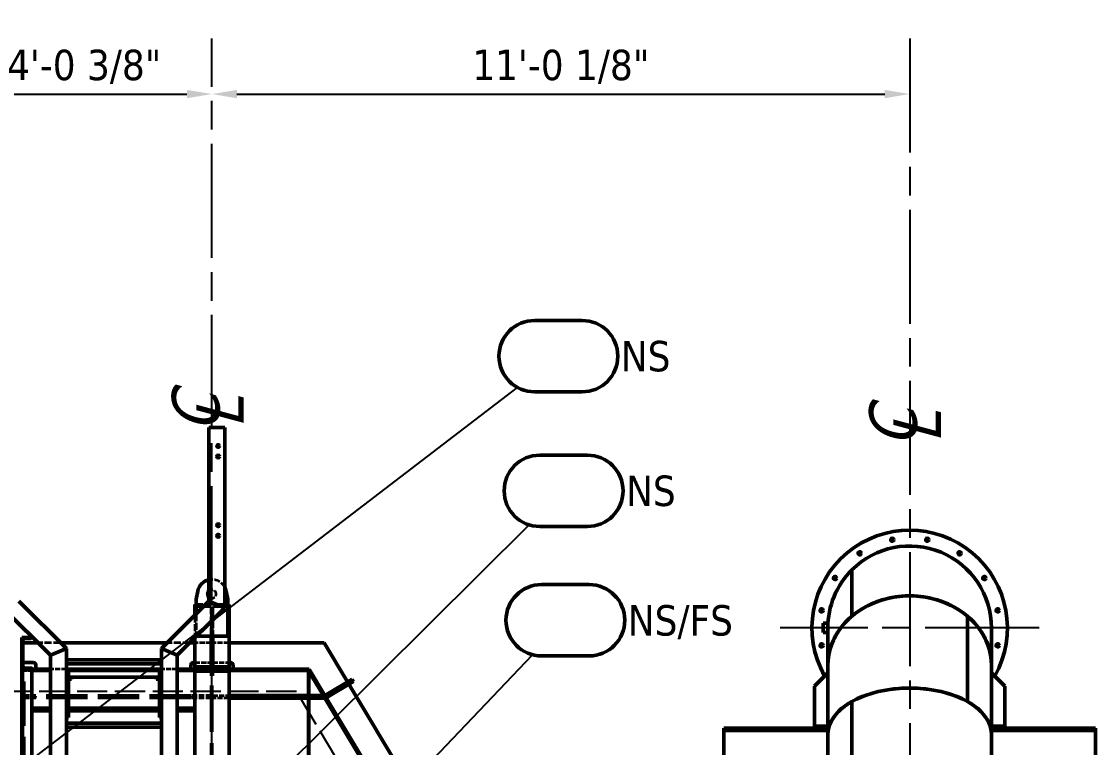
# Model space of a CAD drawing. Header units: inches. Extents: x 11 to 1621, y 11 to 1332.
# Drawn here: x 501.6 to 704.9, y 485.9 to 623.3 of the extents above; entities that cross this region are included whole.
import ezdxf
from ezdxf.enums import TextEntityAlignment as Align

# ---------------------------------------------------------------- set-up
doc = ezdxf.new("R2010")
doc.units = ezdxf.units.IN
doc.header["$LTSCALE"] = 48
doc.header["$MEASUREMENT"] = 0
doc.linetypes.add('CHAIN', pattern=[0.7087, 0.4724, -0.0591, 0.1181, -0.0591])
doc.linetypes.add('DASHED', pattern=[0.2067, 0.1654, -0.0413])
for name, color, linetype, lineweight in [('Center Mark (ANSI)', 7, 'Continuous', 25), ('Centerline (ANSI)', 7, 'Continuous', 25), ('Dimension (ANSI)', 7, 'Continuous', 25), ('Hidden (ANSI)', 7, 'DASHED', 35), ('Sketch Geometry (ANSI)', 7, 'Continuous', 25), ('Symbol (ANSI)', 7, 'Continuous', 25), ('Title (ANSI)', 7, 'Continuous', 50), ('Visible (ANSI)', 7, 'Continuous', 50)]:
    doc.layers.add(name, color=color, linetype=linetype, lineweight=lineweight)
doc.styles.add('Dimension Text', font='tahoma.ttf')
doc.styles.add('Note Text (ANSI)', font='tahoma.ttf')
doc.styles.get("Standard").update_dxf_attribs({"font": 'tahoma.ttf'})
doc.dimstyles.new('ELC angle$7', dxfattribs={"dimscale": 48, "dimtxt": 0.12, "dimasz": 0.098425, "dimexe": 0.125, "dimexo": 0.0625, "dimgap": 0.031496, "dimtad": 0, "dimtih": 1, "dimtoh": 1, "dimzin": 0, "dimdsep": 46, "dimtxsty": 'Dimension Text', "dimcen": 0.09, "dimdle": 0.393701, "dimclrd": 256, "dimclre": 256, "dimclrt": 256, "dimadec": 1, "dimazin": 0, "dimtfac": 1, "dimtofl": 0, "dimtmove": 0, "dimatfit": 3, "dimfxl": 0, "dimtolj": 1, "dimtzin": 0, "dimlwd": -1, "dimlwe": -1, "dimarcsym": 0})
doc.dimstyles.new('ELC FT', dxfattribs={"dimscale": 48, "dimtxt": 0.12, "dimasz": 0.098425, "dimexe": 0.05, "dimexo": 0.1, "dimgap": 0.031496, "dimtad": 1, "dimdec": 5, "dimzin": 3, "dimdsep": 46, "dimlunit": 4, "dimtxsty": 'Dimension Text', "dimcen": 0.09, "dimdle": 0.5, "dimclrd": 5, "dimclre": 5, "dimclrt": 256, "dimadec": 1, "dimazin": 3, "dimtfac": 0.833333, "dimtofl": 0, "dimtmove": 0, "dimatfit": 3, "dimfxl": 0, "dimfrac": 2, "dimtolj": 1, "dimtzin": 0, "dimlwd": 25, "dimlwe": 25, "dimarcsym": 0})

# ---------------------------------------------------------------- blocks, each defined once
blk = doc.blocks.new('*D18')
at = {"layer": 'Defpoints', "color": 0, "linetype": 'Continuous', "transparency": 16777216}
for p in [(489.25, 609.56), (537.63, 609.56), (537.63, 609.56)]:
    blk.add_point(p, dxfattribs=at)
at = {"layer": 'Dimension (ANSI)', "color": 5, "linetype": 'Continuous', "lineweight": 25, "transparency": 16777216}
blk.add_line((493.98, 609.56), (532.9, 609.56), dxfattribs=at)
at = {"layer": 'Dimension (ANSI)', "color": 5, "linetype": 'Continuous', "transparency": 16777216}
for points in [[(493.98, 610.35), (493.98, 608.77), (489.25, 609.56)], [(532.9, 610.35), (532.9, 608.77), (537.63, 609.56)]]:
    blk.add_solid(points, dxfattribs=at)
at = {"layer": 'Dimension (ANSI)', "linetype": 'Continuous', "lineweight": 25, "transparency": 16777216, "insert": (513.44, 614.71), "char_height": 5.76, "attachment_point": 5, "style": 'Dimension Text'}
blk.add_mtext('\\A1;4\'-0 3/8"', dxfattribs=at)
blk = doc.blocks.new('*D19')
at = {"layer": 'Defpoints', "color": 0, "linetype": 'Continuous', "transparency": 16777216}
for p in [(537.63, 609.56), (669.75, 609.57), (669.75, 609.56)]:
    blk.add_point(p, dxfattribs=at)
at = {"layer": 'Dimension (ANSI)', "color": 5, "linetype": 'Continuous', "lineweight": 25, "transparency": 16777216}
blk.add_line((542.35, 609.56), (665.03, 609.56), dxfattribs=at)
at = {"layer": 'Dimension (ANSI)', "color": 5, "linetype": 'Continuous', "transparency": 16777216}
for points in [[(542.35, 610.35), (542.35, 608.77), (537.63, 609.56)], [(665.03, 610.35), (665.03, 608.77), (669.75, 609.56)]]:
    blk.add_solid(points, dxfattribs=at)
at = {"layer": 'Dimension (ANSI)', "linetype": 'Continuous', "lineweight": 25, "transparency": 16777216, "insert": (603.69, 614.71), "char_height": 5.76, "attachment_point": 5, "style": 'Dimension Text'}
blk.add_mtext('\\A1;11\'-0 1/8"', dxfattribs=at)
blk = doc.blocks.new('CENTER LINE_3')
at = {"layer": 'Symbol (ANSI)', "char_height": 0.25, "attachment_point": 5, "style": 'Note Text (ANSI)'}
for s, insert in [('\\fTahoma|b0|i1;{\\H0.2500;C}', (0, 0)), ('\\fTahoma|b0|i1;{\\H0.2500;L}', (0, -0.125))]:
    blk.add_mtext(s, dxfattribs=dict(at, insert=insert))
at = {"layer": 'Symbol (ANSI)', "lineweight": 30, "flags": 63}
blk.add_attdef('Enter_text', text='', height=0.125, dxfattribs=at).set_placement((0.125, -0.125), align=Align.TOP_LEFT)
blk = doc.blocks.new('CENTER LINE_4')
at = {"layer": 'Symbol (ANSI)', "char_height": 0.25, "attachment_point": 5, "style": 'Note Text (ANSI)'}
for s, insert in [('\\fTahoma|b0|i1;{\\H0.2500;C}', (0, 0)), ('\\fTahoma|b0|i1;{\\H0.2500;L}', (0, -0.125))]:
    blk.add_mtext(s, dxfattribs=dict(at, insert=insert))
at = {"layer": 'Symbol (ANSI)', "lineweight": 30, "flags": 63}
blk.add_attdef('Enter_text', text='', height=0.125, dxfattribs=at).set_placement((0.125, -0.125), align=Align.TOP_LEFT)
blk = doc.blocks.new('CriticalFeature')
at = {"layer": 'Title (ANSI)'}
for p, q in [((0.125, 0.1875), (-0.125, 0.1875)), ((-0.125, -0.1875), (0.125, -0.1875))]:
    blk.add_line(p, q, dxfattribs=at)
for centre, start, end in [((-0.125, 0), 90, 270), ((0.125, 0), 270, 90)]:
    blk.add_arc(centre, 0.1875, start, end, dxfattribs=at)
at = {"layer": 'Symbol (ANSI)', "lineweight": 30, "flags": 63}
blk.add_attdef('Critical_Feature_No.<Enter_Prompt_for_Field>', text='', height=0.18, dxfattribs=at).set_placement((0, 0), align=Align.TOP_CENTER)

msp = doc.modelspace()

# ---------------------------------------------------------------- linework, layer by layer
at = {"layer": 'Center Mark (ANSI)', "linetype": 'CHAIN', "ltscale": 0.952448}
msp.add_line((694.252429, 508.50523), (645.252429, 508.50523), dxfattribs=at)
at = {"layer": 'Centerline (ANSI)', "linetype": 'CHAIN', "ltscale": 0.952448}
for p, q in [((537.627429, 286.951101), (537.627429, 620.072196)), ((669.752429, 620.072191), (669.752429, 289.018181))]:
    msp.add_line(p, q, dxfattribs=at)
at = {"layer": 'Hidden (ANSI)', "ltscale": 0.237987}
msp.add_line((540.627429, 512.921101), (534.627429, 512.921101), dxfattribs=at)
at = {"layer": 'Hidden (ANSI)', "ltscale": 0.102476}
for p, q in [((534.627429, 512.541101), (537.212429, 512.541101)), ((538.042429, 512.541101), (540.627429, 512.541101)), ((537.212429, 512.503601), (534.627429, 512.503601)), ((540.627429, 512.503601), (538.042429, 512.503601))]:
    msp.add_line(p, q, dxfattribs=at)
at = {"layer": 'Hidden (ANSI)', "ltscale": 0.014979}
for p, q in [((535.819929, 512.921101), (535.819929, 512.541101)), ((536.444929, 512.921101), (536.444929, 512.541101))]:
    msp.add_line(p, q, dxfattribs=at)
at = {"layer": 'Hidden (ANSI)', "ltscale": 0.168253}
for p, q in [((534.382429, 510.893601), (534.382429, 506.65096)), ((508.939929, 505.701101), (504.697289, 505.701101)), ((533.43257, 505.701101), (529.189929, 505.701101))]:
    msp.add_line(p, q, dxfattribs=at)
at = {"layer": 'Hidden (ANSI)', "ltscale": 0.167255}
msp.add_line((534.627429, 511.138601), (534.627429, 506.921101), dxfattribs=at)
at = {"layer": 'Hidden (ANSI)', "ltscale": 0.211004}
for p, q in [((537.474929, 506.921101), (537.474929, 512.241101)), ((537.512429, 512.241101), (537.512429, 506.921101)), ((537.742429, 506.921101), (537.742429, 512.241101)), ((537.779929, 512.241101), (537.779929, 506.921101))]:
    msp.add_line(p, q, dxfattribs=at)
at = {"layer": 'Hidden (ANSI)', "ltscale": 0.000897612}
msp.add_line((534.627429, 506.921101), (534.65257, 506.921101), dxfattribs=at)
at = {"layer": 'Hidden (ANSI)', "ltscale": 0.122614}
for p, q in [((537.474929, 505.701101), (534.382429, 505.701101)), ((540.872429, 505.701101), (537.779929, 505.701101)), ((534.382429, 501.951101), (537.474929, 501.951101)), ((537.779929, 501.951101), (540.872429, 501.951101))]:
    msp.add_line(p, q, dxfattribs=at)
at = {"layer": 'Hidden (ANSI)', "ltscale": 0.007836}
for p, q in [((501.627429, 503.638601), (501.827429, 503.638601)), ((501.627429, 502.763601), (501.827429, 502.763601)), ((501.627429, 498.888601), (501.827429, 498.888601)), ((501.627429, 498.013601), (501.827429, 498.013601)), ((501.627429, 486.888601), (501.827429, 486.888601)), ((501.627429, 486.013601), (501.827429, 486.013601))]:
    msp.add_line(p, q, dxfattribs=at)
at = {"layer": 'Hidden (ANSI)', "ltscale": 1.058297}
msp.add_line((501.827429, 500.701101), (501.827429, 322.201101), dxfattribs=at)
at = {"layer": 'Hidden (ANSI)', "ltscale": 0.00982}
msp.add_line((502.127429, 500.701101), (502.127429, 500.451101), dxfattribs=at)
at = {"layer": 'Hidden (ANSI)', "ltscale": 0.056247}
msp.add_line((502.127429, 500.451101), (503.547429, 500.451101), dxfattribs=at)
at = {"layer": 'Hidden (ANSI)', "ltscale": 1.055333}
msp.add_line((502.127429, 322.451101), (502.127429, 500.451101), dxfattribs=at)
at = {"layer": 'Hidden (ANSI)', "ltscale": 0.118944}
for p, q in [((510.064929, 500.701101), (507.064929, 500.701101)), ((531.064929, 500.701101), (528.064929, 500.701101))]:
    msp.add_line(p, q, dxfattribs=at)
at = {"layer": 'Hidden (ANSI)', "ltscale": 0.257431}
msp.add_line((534.382429, 500.451101), (540.872429, 500.451101), dxfattribs=at)
at = {"layer": 'Hidden (ANSI)', "ltscale": 0.05014}
for p, q in [((537.512429, 499.747162), (537.512429, 500.701101)), ((537.742429, 500.701101), (537.742429, 499.747162))]:
    msp.add_line(p, q, dxfattribs=at)
at = {"layer": 'Hidden (ANSI)', "ltscale": 0.032835}
msp.add_line((538.042429, 499.701101), (537.212429, 499.701101), dxfattribs=at)
at = {"layer": 'Hidden (ANSI)', "ltscale": 1.097001}
for p, q in [((537.512429, 292.951101), (537.512429, 499.747162)), ((537.742429, 292.951101), (537.742429, 499.747162))]:
    msp.add_line(p, q, dxfattribs=at)
at = {"layer": 'Hidden (ANSI)', "ltscale": 0.078072}
for p, q in [((503.797429, 495.701101), (501.827429, 495.701101)), ((503.797429, 495.201101), (501.827429, 495.201101))]:
    msp.add_line(p, q, dxfattribs=at)
at = {"layer": 'Hidden (ANSI)', "ltscale": 0.031066}
for p, q in [((504.297429, 495.701101), (503.797429, 495.701101)), ((504.297429, 495.201101), (503.797429, 495.201101)), ((534.132429, 495.701101), (533.632429, 495.701101)), ((534.132429, 495.201101), (533.632429, 495.201101))]:
    msp.add_line(p, q, dxfattribs=at)
at = {"layer": 'Hidden (ANSI)', "ltscale": 0.019741}
for p, q in [((504.297429, 495.201101), (504.297429, 495.701101)), ((533.632429, 495.201101), (533.632429, 495.701101)), ((541.742429, 495.701101), (541.742429, 495.201101)), ((555.892776, 495.201101), (555.892776, 495.701101)), ((555.953003, 495.701101), (555.953003, 495.201101)), ((556.006623, 495.201101), (556.006623, 495.701101))]:
    msp.add_line(p, q, dxfattribs=at)
at = {"layer": 'Hidden (ANSI)', "ltscale": 0.98556}
for p, q in [((533.632429, 495.701101), (504.297429, 495.701101)), ((533.632429, 495.201101), (504.297429, 495.201101))]:
    msp.add_line(p, q, dxfattribs=at)
at = {"layer": 'Hidden (ANSI)', "ltscale": 0.134022}
for p, q in [((537.512429, 495.701101), (534.132429, 495.701101)), ((537.512429, 495.201101), (534.132429, 495.201101))]:
    msp.add_line(p, q, dxfattribs=at)
at = {"layer": 'Hidden (ANSI)', "ltscale": 0.124102}
for p, q in [((537.742429, 495.701101), (540.872429, 495.701101)), ((540.872429, 495.201101), (537.742429, 495.201101))]:
    msp.add_line(p, q, dxfattribs=at)
at = {"layer": 'Hidden (ANSI)', "ltscale": 0.023157}
msp.add_line((558.741345, 495.701101), (559.032854, 495.215009), dxfattribs=at)
at = {"layer": 'Hidden (ANSI)', "ltscale": 0.141262}
msp.add_arc((537.627429, 514.921101), 2.75, 27.5801992, 101.80289169, dxfattribs=at)
at = {"layer": 'Hidden (ANSI)', "ltscale": 0.150496}
msp.add_arc((537.627429, 514.921101), 0.8125, 226.18693854, 133.81306146, dxfattribs=at)
at = {"layer": 'Hidden (ANSI)', "ltscale": 0.018599}
for centre, start, end in [((537.212429, 512.241101), 0, 90), ((538.042429, 512.241101), 90, 180)]:
    msp.add_arc(centre, 0.3, start, end, dxfattribs=at)
at = {"layer": 'Hidden (ANSI)', "ltscale": 0.016262}
for centre, start, end in [((537.212429, 512.241101), 0, 90), ((538.042429, 512.241101), 90, 180)]:
    msp.add_arc(centre, 0.2625, start, end, dxfattribs=at)
at = {"layer": 'Hidden (ANSI)', "ltscale": 0.018773}
for points, knots in [([(537.212429, 499.701101), (537.250121, 499.701101), (537.29032, 499.701012), (537.364241, 499.701712), (537.397961, 499.702622), (537.451671, 499.70736), (537.474899, 499.711585), (537.505265, 499.725662), (537.512429, 499.735638), (537.512429, 499.747162)], [0, 0, 0, 0, 0.2872088501, 0.2872088501, 0.5744177001, 0.5744177001, 0.8671306758, 0.8671306758, 1.1598436515, 1.1598436515, 1.1598436515, 1.1598436515]), ([(537.742429, 499.747162), (537.742429, 499.735638), (537.749594, 499.725662), (537.779959, 499.711585), (537.803187, 499.70736), (537.856897, 499.702622), (537.890617, 499.701712), (537.964538, 499.701012), (538.004738, 499.701101), (538.042429, 499.701101)], [-1.1598436515, -1.1598436515, -1.1598436515, -1.1598436515, -0.8671306758, -0.8671306758, -0.5744177001, -0.5744177001, -0.2872088501, -0.2872088501, 0, 0, 0, 0])]:
    msp.add_open_spline(points, degree=3, knots=knots, dxfattribs=at)
at = {"layer": 'Sketch Geometry (ANSI)', "linetype": 'DASHED', "ltscale": 0.721859}
msp.add_line((553.627429, 496.451101), (482.007429, 496.451101), dxfattribs=at)
at = {"layer": 'Sketch Geometry (ANSI)', "linetype": 'DASHED', "ltscale": 0.731838}
msp.add_line((613.377429, 396.817735), (553.627429, 496.451101), dxfattribs=at)
at = {"layer": 'Visible (ANSI)'}
for p, q in [((537.064929, 546.451101), (540.064929, 546.451101)), ((537.064929, 513.576101), (537.064929, 546.451101)), ((540.064929, 512.33346), (540.064929, 546.451101)), ((658.801843, 519.436721), (658.782714, 519.455816)), ((658.782714, 510.709486), (658.782714, 519.455816)), ((658.782714, 519.455816), (658.801843, 519.436721)), ((658.801843, 519.474946), (658.801843, 510.725702)), ((534.929336, 515.452882), (534.627429, 513.921101)), ((540.627429, 513.921101), (540.325523, 515.452882)), ((510.064929, 504.576101), (501.064929, 513.576101)), ((528.064929, 504.576101), (537.064929, 513.576101)), ((534.382429, 512.921101), (534.382429, 512.541101)), ((534.627429, 512.921101), (534.382429, 512.921101)), ((534.382429, 512.541101), (534.627429, 512.541101)), ((534.627429, 513.921101), (534.627429, 511.138601)), ((537.064929, 513.576101), (540.064929, 512.33346)), ((537.064929, 513.576101), (540.064929, 512.33346)), ((540.627429, 506.921101), (540.627429, 513.921101)), ((540.872429, 512.921101), (540.627429, 512.921101)), ((540.627429, 512.541101), (540.872429, 512.541101)), ((540.872429, 512.541101), (540.872429, 512.921101)), ((507.064929, 503.33346), (498.064929, 512.33346)), ((531.064929, 503.33346), (540.064929, 512.33346)), ((534.627429, 512.503601), (534.382429, 512.503601)), ((534.382429, 512.503601), (534.382429, 510.893601)), ((540.872429, 512.503601), (540.627429, 512.503601)), ((540.872429, 501.118601), (540.872429, 512.503601)), ((680.703016, 494.559209), (680.703016, 510.725702)), ((680.703016, 510.693297), (680.722145, 510.709486)), ((680.722145, 510.709486), (680.722145, 494.548373)), ((653.341273, 507.63023), (653.341273, 509.38023)), ((653.341273, 509.38023), (654.277147, 509.38023)), ((654.252429, 508.50523), (654.252429, 501.426027)), ((685.252429, 508.50523), (685.252429, 501.426027)), ((501.627429, 506.701101), (501.627429, 500.701101)), ((503.547429, 506.701101), (501.627429, 506.701101)), ((502.111728, 506.432067), (503.428971, 506.501101)), ((503.547429, 506.62593), (503.547429, 506.701101)), ((534.382429, 506.65096), (534.382429, 501.118601)), ((534.65257, 506.921101), (540.627429, 506.921101)), ((537.474929, 501.381101), (537.474929, 506.921101)), ((537.512429, 506.921101), (537.512429, 501.381101)), ((537.742429, 501.381101), (537.742429, 506.921101)), ((537.779929, 506.921101), (537.779929, 501.381101)), ((653.341273, 507.63023), (654.252429, 507.63023)), ((501.827429, 501.269724), (501.827429, 506.132478)), ((504.697289, 505.701101), (501.827429, 505.701101)), ((510.064929, 504.576101), (507.064929, 503.33346)), ((510.064929, 504.576101), (507.064929, 503.33346)), ((529.189929, 505.701101), (508.939929, 505.701101)), ((510.064929, 376.076101), (510.064929, 504.576101)), ((528.064929, 504.576101), (531.064929, 503.33346)), ((528.064929, 504.576101), (531.064929, 503.33346)), ((528.064929, 376.076101), (528.064929, 504.576101)), ((534.382429, 505.701101), (533.43257, 505.701101)), ((537.512429, 505.701101), (537.474929, 505.701101)), ((537.779929, 505.701101), (537.742429, 505.701101)), ((558.866044, 505.701101), (540.872429, 505.701101)), ((563.320888, 498.27263), (558.866044, 505.701101)), ((507.064929, 376.076101), (507.064929, 503.33346)), ((528.064929, 502.451101), (510.064929, 502.451101)), ((531.064929, 376.076101), (531.064929, 503.33346)), ((503.547429, 500.701101), (501.627429, 500.701101)), ((501.627429, 500.701101), (501.627429, 322.201101)), ((501.627429, 500.701101), (503.547429, 500.701101)), ((501.827429, 501.951101), (503.797429, 501.951101)), ((503.428971, 500.901101), (502.111728, 500.970135)), ((503.547429, 500.701101), (503.547429, 500.776272)), ((507.064929, 500.701101), (503.547429, 500.701101)), ((503.547429, 500.701101), (503.547429, 322.201101)), ((503.547429, 500.451101), (507.064929, 500.451101)), ((504.297429, 501.451101), (504.297429, 500.701101)), ((528.064929, 501.701101), (510.064929, 501.701101)), ((528.064929, 500.701101), (510.064929, 500.701101)), ((510.064929, 500.576101), (510.439929, 500.576101)), ((510.439929, 500.576101), (510.439929, 491.576101)), ((510.439929, 500.451101), (527.689929, 500.451101)), ((527.689929, 500.576101), (527.689929, 491.576101)), ((527.689929, 500.576101), (528.064929, 500.576101)), ((534.382429, 500.701101), (531.064929, 500.701101)), ((531.064929, 500.451101), (534.382429, 500.451101)), ((533.632429, 500.701101), (533.632429, 501.451101)), ((534.132429, 501.951101), (534.382429, 501.951101)), ((534.382429, 501.118601), (537.212429, 501.118601)), ((534.382429, 501.081101), (534.382429, 500.701101)), ((537.212429, 501.081101), (534.382429, 501.081101)), ((534.382429, 500.321101), (534.382429, 500.701101)), ((534.382429, 500.701101), (540.872429, 500.701101)), ((540.872429, 500.321101), (534.382429, 500.321101)), ((534.382429, 292.951101), (534.382429, 500.321101)), ((537.474929, 501.951101), (537.512429, 501.951101)), ((537.742429, 501.951101), (537.779929, 501.951101)), ((538.042429, 501.118601), (540.872429, 501.118601)), ((540.872429, 501.081101), (538.042429, 501.081101)), ((540.872429, 501.951101), (541.122429, 501.951101)), ((540.872429, 500.701101), (540.872429, 501.081101)), ((555.892776, 500.701101), (540.872429, 500.701101)), ((540.872429, 500.701101), (540.872429, 500.321101)), ((540.872429, 500.451101), (555.892776, 500.451101)), ((540.872429, 292.951101), (540.872429, 500.321101)), ((541.622429, 501.451101), (541.622429, 500.701101)), ((555.892776, 500.451101), (555.892776, 500.701101)), ((555.892776, 500.701101), (556.03436, 500.701101)), ((555.892776, 500.451101), (556.107178, 500.579677)), ((555.892776, 500.451101), (556.006623, 500.26126)), ((555.892776, 495.701101), (555.892776, 500.451101)), ((556.03436, 500.701101), (556.107178, 500.579677)), ((556.107178, 500.579677), (559.032854, 495.701101)), ((654.252429, 488.345364), (654.252429, 501.426027)), ((685.252429, 488.345364), (685.252429, 501.426027)), ((511.064929, 499.201101), (510.439929, 499.201101)), ((527.689929, 499.201101), (510.439929, 499.201101)), ((510.439929, 498.826101), (511.064929, 498.826101)), ((511.064929, 499.201101), (511.064929, 498.826101)), ((527.064929, 498.826101), (527.064929, 499.201101)), ((527.689929, 499.201101), (527.064929, 499.201101)), ((527.064929, 498.826101), (527.689929, 498.826101)), ((556.006623, 495.701101), (556.006623, 500.26126)), ((556.006623, 500.26126), (558.741345, 495.701101)), ((564.178495, 498.786935), (559.032854, 495.701101)), ((559.290007, 495.272298), (564.435648, 498.358132)), ((564.435648, 498.358132), (564.178495, 498.786935)), ((651.752429, 497.50523), (654.252429, 500.00523)), ((685.252429, 500.00523), (687.752429, 497.50523)), ((588.508233, 456.27263), (563.578041, 497.843826)), ((651.752429, 489.88023), (651.752429, 497.50523)), ((687.752429, 497.50523), (687.752429, 489.88023)), ((540.872429, 495.701101), (557.157553, 495.701101)), ((557.157553, 495.201101), (540.872429, 495.201101)), ((555.892776, 453.701101), (555.892776, 495.201101)), ((556.006623, 453.701101), (556.006623, 495.201101)), ((557.157553, 495.701101), (557.157553, 495.201101)), ((557.157553, 495.701101), (559.032854, 495.701101)), ((559.032854, 495.201101), (557.157553, 495.201101)), ((559.032854, 495.701101), (559.032854, 495.201101)), ((559.032854, 495.701101), (559.290007, 495.272298)), ((559.032854, 495.215009), (583.92869, 453.701101)), ((559.290007, 495.272298), (584.220199, 453.701101)), ((658.782714, 473.432862), (658.782714, 494.548373)), ((658.782714, 494.548373), (658.801843, 494.537556)), ((658.801843, 494.559209), (658.801843, 473.436667)), ((503.547429, 493.326101), (507.064929, 493.326101)), ((503.547429, 492.826101), (507.064929, 492.826101)), ((510.439929, 493.326101), (527.689929, 493.326101)), ((510.439929, 492.826101), (527.689929, 492.826101)), ((531.064929, 493.326101), (534.382429, 493.326101)), ((531.064929, 492.826101), (534.382429, 492.826101)), ((510.064929, 491.576101), (510.439929, 491.576101)), ((528.064929, 490.451101), (510.064929, 490.451101)), ((527.689929, 491.576101), (528.064929, 491.576101)), ((528.064929, 489.701101), (510.064929, 489.701101)), ((634.564929, 489.06773), (634.564929, 489.50523)), ((654.252429, 489.50523), (634.564929, 489.50523)), ((634.564929, 488.44273), (634.564929, 489.06773)), ((654.252429, 489.06773), (634.564929, 489.06773)), ((634.564929, 480.19273), (634.564929, 488.44273)), ((651.752429, 489.50523), (651.752429, 489.88023)), ((651.752429, 489.88023), (654.252429, 489.88023)), ((654.252429, 489.50523), (651.752429, 489.50523)), ((654.252429, 488.345364), (654.252429, 471.254655)), ((685.252429, 489.88023), (687.752429, 489.88023)), ((687.752429, 489.50523), (685.252429, 489.50523)), ((704.939929, 489.50523), (685.252429, 489.50523)), ((704.939929, 489.06773), (685.252429, 489.06773)), ((685.252429, 488.345364), (685.252429, 471.254655)), ((687.752429, 489.88023), (687.752429, 489.50523)), ((704.939929, 489.50523), (704.939929, 489.06773)), ((704.939929, 489.06773), (704.939929, 488.44273)), ((704.939929, 488.44273), (704.939929, 480.19273))]:
    msp.add_line(p, q, dxfattribs=at)
for centre, radius in [((538.814929, 542.951101), 0.25), ((538.814929, 540.951101), 0.25), ((538.814929, 527.951101), 0.25), ((538.814929, 525.951101), 0.25), ((666.435894, 525.17858), 0.3125), ((673.068965, 525.17858), 0.3125), ((660.307735, 522.640214), 0.3125), ((679.197123, 522.640214), 0.3125), ((655.617446, 517.949924), 0.3125), ((683.887413, 517.949924), 0.3125), ((653.079079, 511.821766), 0.3125), ((686.425779, 511.821766), 0.3125), ((653.079079, 505.188695), 0.3125), ((686.425779, 505.188695), 0.3125)]:
    msp.add_circle(centre, radius, dxfattribs=at)
for centre, radius, start, end in [((669.752429, 508.50523), 18.5, 330.51876238, 209.48123762), ((669.752429, 508.50523), 15.5, 0, 134.95), ((669.752429, 508.50523), 15.5, 0, 134.95), ((669.752429, 508.50523), 15.5, 135.05, 180), ((669.752429, 508.50523), 15.5, 135.05, 180), ((669.752429, 508.50523), 15.5, 134.95, 135.05), ((537.627429, 514.921101), 2.75, 101.80289169, 168.85019754), ((537.627429, 514.921101), 0.8125, 133.81306146, 226.18693854), ((537.627429, 514.921101), 2.75, 11.14980246, 27.5801992), ((502.127429, 506.132478), 0.3, 93, 180), ((503.422429, 506.62593), 0.125, 273, 0), ((502.127429, 501.269724), 0.3, 180, 267), ((503.422429, 500.776272), 0.125, 0, 87), ((503.797429, 501.451101), 0.5, 0, 90), ((534.132429, 501.451101), 0.5, 90, 180), ((537.212429, 501.381101), 0.3, 270, 0), ((537.212429, 501.381101), 0.2625, 270, 0), ((538.042429, 501.381101), 0.3, 180, 270), ((538.042429, 501.381101), 0.2625, 180, 270), ((541.122429, 501.451101), 0.5, 0, 90)]:
    msp.add_arc(centre, radius, start, end, dxfattribs=at)
for centre, major_axis, ratio, start_param, end_param in [((669.752429, 501.426027), (-15.5, 0), 0.847759065, 3.9278634816, 6.2831853072), ((669.752429, 501.426027), (15.5, 0), 0.847759065, 0, 2.3553218256), ((669.752429, 501.426027), (15.5, 0), 0.847759065, 2.3570671548, 3.1415926536), ((669.752429, 501.426027), (-15.5, 0), 0.847759065, 3.1415926536, 3.9261181524), ((669.752429, 488.345364), (-15.5, 0), 0.5664544974, 3.9278634816, 6.2831853072), ((669.752429, 488.345364), (15.5, 0), 0.5664544974, 0, 2.3553218256), ((669.752429, 488.345364), (15.5, 0), 0.5664544974, 2.3570671548, 3.1415926536), ((669.752429, 488.345364), (-15.5, 0), 0.5664544974, 3.1415926536, 3.9261181524)]:
    msp.add_ellipse(centre, major_axis=major_axis, ratio=ratio, start_param=start_param, end_param=end_param, dxfattribs=at)

# ---------------------------------------------------------------- block references
at = {"xscale": 36, "yscale": 36, "zscale": 36}
for p in [(603.226794, 559.947299), (604.21997, 534.455761), (604.551029, 509.957401)]:
    msp.add_blockref('CriticalFeature', p, dxfattribs=at)
at = {"xscale": 36, "yscale": 36, "zscale": 36, "rotation": 90}
for name, p in [('CENTER LINE_3', (534.646317, 549.229054)), ('CENTER LINE_4', (666.682257, 546.432281))]:
    msp.add_blockref(name, p, dxfattribs=at)

# ---------------------------------------------------------------- texts
at = {"layer": 'Symbol (ANSI)', "char_height": 5.7600001, "attachment_point": 7, "style": 'Dimension Text'}
for s, insert in [('NS', (615.052796, 556.964609)), ('NS', (616.045971, 531.473071)), ('NS/FS', (616.37703, 506.32356))]:
    msp.add_mtext(s, dxfattribs=dict(at, insert=insert))

# ---------------------------------------------------------------- dimensions: what is measured, and where the dimension line sits
at = {"layer": 'Dimension (ANSI)', "color": 5, "linetype": 'Continuous', "lineweight": 25, "true_color": 0x0000ff}
for base, p1, p2, picture, middle in [((537.627429, 609.561683), (489.252429, 609.561683), (537.627429, 609.561683), '*D18', (513.439929, 609.561683)), ((669.752429, 609.561683), (537.627429, 609.561683), (669.752429, 609.568022), '*D19', (603.689929, 609.561683))]:
    dim = msp.add_linear_dim(base=base, p1=p1, p2=p2, dimstyle='ELC FT', override={"dimgap": 0.031496, "dimdec": 5, "dimlfac": 1, "dimse1": 1, "dimse2": 1, "dimtol": 0, "dimlim": 0, "dimtp": 0, "dimtm": 0, "dimtdec": 2, "dimatfit": 1}, dxfattribs=at)
    dim.commit()
    dim.dimension.update_dxf_attribs({"geometry": picture, "text_midpoint": middle, "dimtype": 160})

# ---------------------------------------------------------------- leaders
at = {"layer": 'Symbol (ANSI)'}
for points in [[(476.502429, 462.951101), (595.488865, 554.024605)], [(548.512792, 479.201101), (597.720201, 528.008791)], [(562.127429, 465.389261), (598.336543, 503.428769)]]:
    msp.add_leader(points, dimstyle='ELC angle$7', override={"dimtad": 0}, dxfattribs=at)

doc.saveas('drawing.dxf')
